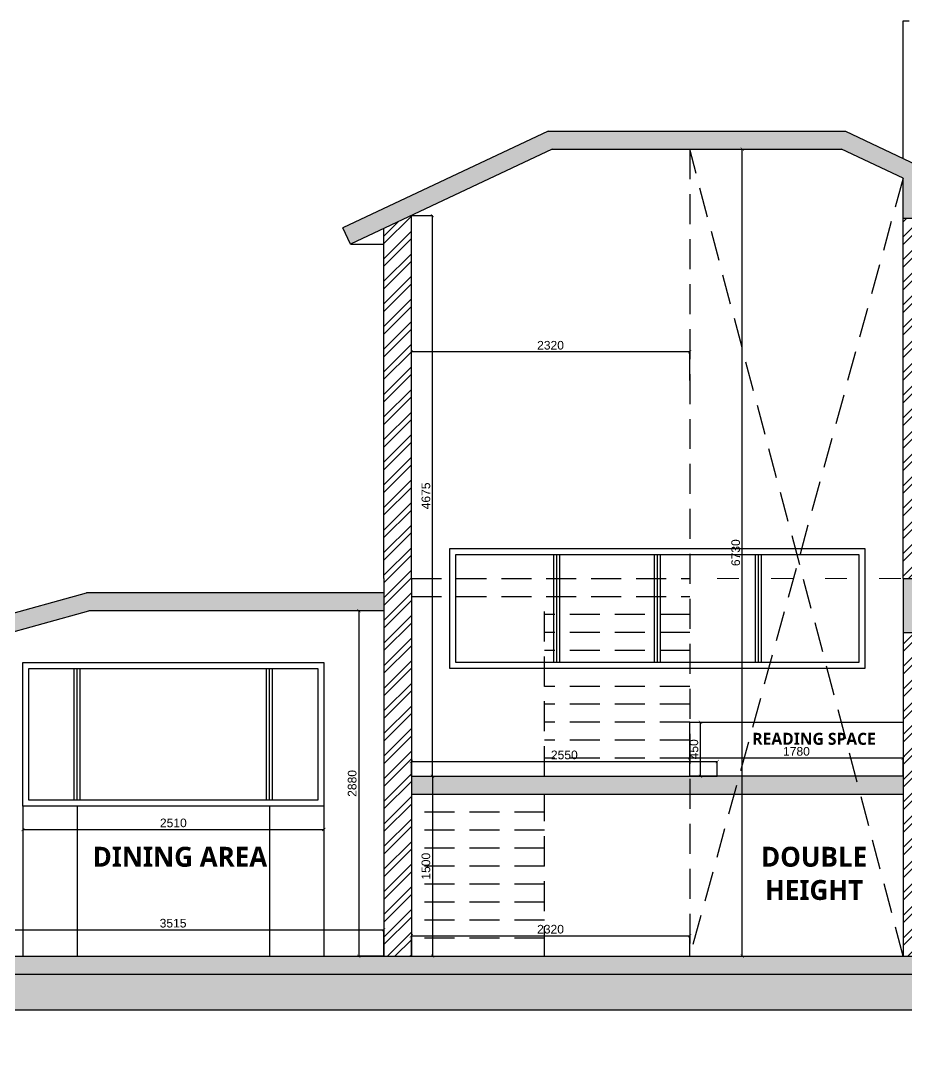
# Model space of a CAD drawing. Header units: millimetres. Extents: x 922141 to 965068, y 34629 to 256118.
# Drawn here: x 937738 to 945119, y 43839 to 52507 of the extents above; entities that cross this region are included whole.
import ezdxf

# ---------------------------------------------------------------- set-up
doc = ezdxf.new("R2010")
doc.units = ezdxf.units.MM
doc.header["$PDMODE"] = 35
doc.linetypes.add('ACAD_ISO03W100', pattern=[30, 12, -18])
doc.linetypes.add('DASHED2', pattern=[0.375, 0.25, -0.125])
doc.layers.get('0').update_dxf_attribs({"plot": 0})
doc.layers.get('Defpoints').update_dxf_attribs({"color": 6})
for name, color, linetype, lineweight in [('ABA_02_wall', 7, 'Continuous', 30), ('MCA__ LANDSCAPE', 136, 'Continuous', 5), ('MCA__ LAYOUT TESTO', 6, 'Continuous', 5)]:
    doc.layers.add(name, color=color, linetype=linetype, lineweight=lineweight)
for name, color, linetype in [('ABA_03_elevation 04', 8, 'Continuous'), ('ABA_03_lines dotted', 8, 'DASHED2'), ('ABA_08_glass', 142, 'Continuous'), ('ABA_09_ hatch rcc', 43, 'Continuous'), ('ABA_09_hatch misc', 253, 'Continuous'), ('MCA__ FACCIATA', 140, 'Continuous')]:
    doc.layers.add(name, color=color, linetype=linetype)
doc.styles.get("Standard").update_dxf_attribs({"font": 'arial.ttf'})
doc.dimstyles.new('ISO-25', dxfattribs={"dimtxt": 250, "dimasz": 20, "dimexe": 1.25, "dimexo": 0.625, "dimtad": 1, "dimdec": 1, "dimrnd": 5, "dimtxsty": 'Standard', "dimcen": 2.5, "dimadec": 0, "dimazin": 0, "dimtfac": 1, "dimtdec": 1, "dimtmove": 0, "dimatfit": 3, "dimfxl": 1, "dimarcsym": 0})

# ---------------------------------------------------------------- blocks, each defined once
blk = doc.blocks.new('_ArchTick')
at = {"color": 0, "linetype": 'ByBlock', "const_width": 0.15}
blk.add_lwpolyline([(-0.5, -0.5), (0.5, 0.5)], dxfattribs=at)
blk = doc.blocks.new('*D309')
at = {"layer": 'Defpoints', "color": 0, "transparency": 16777216}
for p in [(940993.9, 46206.8), (940993.9, 44706.8), (941170.1, 44706.8)]:
    blk.add_point(p, dxfattribs=at)
at = {"layer": 'MCA__ FACCIATA', "color": 0, "lineweight": -2, "transparency": 16777216}
for p, q in [((940994.5, 46206.8), (941171.3, 46206.8)), ((941170.1, 46206.8), (941170.1, 44706.8)), ((940994.5, 44706.8), (941171.3, 44706.8))]:
    blk.add_line(p, q, dxfattribs=at)
at = {"layer": 'MCA__ FACCIATA', "color": 0, "lineweight": -2, "transparency": 16777216, "xscale": 27, "yscale": 27, "zscale": 27}
for p, rotation in [((941170.1, 46206.8), 90), ((941170.1, 44706.8), 270)]:
    blk.add_blockref('_ArchTick', p, dxfattribs=dict(at, rotation=rotation))
at = {"layer": 'MCA__ FACCIATA', "color": 0, "lineweight": 0, "transparency": 16777216, "insert": (941115.3, 45456.8), "char_height": 72, "attachment_point": 5, "rotation": 90}
blk.add_mtext('1500', dxfattribs=at)
blk = doc.blocks.new('*D300')
at = {"layer": 'Defpoints', "color": 0, "transparency": 16777216}
for p in [(940993.9, 50882.8), (941170.1, 50882.8), (940993.9, 46206.8)]:
    blk.add_point(p, dxfattribs=at)
at = {"layer": 'MCA__ FACCIATA', "color": 0, "lineweight": -2, "transparency": 16777216}
for p, q in [((940994.5, 50882.8), (941171.3, 50882.8)), ((941170.1, 46206.8), (941170.1, 50882.8)), ((940994.5, 46206.8), (941171.3, 46206.8))]:
    blk.add_line(p, q, dxfattribs=at)
at = {"layer": 'MCA__ FACCIATA', "color": 0, "lineweight": -2, "transparency": 16777216, "xscale": 27, "yscale": 27, "zscale": 27}
for p, rotation in [((941170.1, 50882.8), 90), ((941170.1, 46206.8), 270)]:
    blk.add_blockref('_ArchTick', p, dxfattribs=dict(at, rotation=rotation))
at = {"layer": 'MCA__ FACCIATA', "color": 0, "lineweight": 0, "transparency": 16777216, "insert": (941115.3, 48544.8), "char_height": 72, "attachment_point": 5, "rotation": 90}
blk.add_mtext('4675', dxfattribs=at)
blk = doc.blocks.new('*D310')
at = {"layer": 'Defpoints', "color": 0, "transparency": 16777216}
for p in [(943313.9, 51436), (943752.4, 51436), (943313.9, 44706.8)]:
    blk.add_point(p, dxfattribs=at)
at = {"layer": 'MCA__ FACCIATA', "color": 0, "lineweight": -2, "transparency": 16777216}
for p, q in [((943314.5, 51436), (943753.6, 51436)), ((943752.4, 44706.8), (943752.4, 51436)), ((943314.5, 44706.8), (943753.6, 44706.8))]:
    blk.add_line(p, q, dxfattribs=at)
at = {"layer": 'MCA__ FACCIATA', "color": 0, "lineweight": -2, "transparency": 16777216, "xscale": 27, "yscale": 27, "zscale": 27}
for p, rotation in [((943752.4, 51436), 90), ((943752.4, 44706.8), 270)]:
    blk.add_blockref('_ArchTick', p, dxfattribs=dict(at, rotation=rotation))
at = {"layer": 'MCA__ FACCIATA', "color": 0, "lineweight": 0, "transparency": 16777216, "insert": (943697.6, 48071.4), "char_height": 72, "attachment_point": 5, "rotation": 90}
blk.add_mtext('6730', dxfattribs=at)
blk = doc.blocks.new('*D346')
at = {"layer": 'Defpoints', "color": 0, "transparency": 16777216}
for p in [(937755.2, 45956.8), (940263.9, 45956.8), (940263.9, 45762.7)]:
    blk.add_point(p, dxfattribs=at)
at = {"layer": 'MCA__ FACCIATA', "color": 0, "lineweight": -2, "transparency": 16777216}
for p, q in [((937755.2, 45956.2), (937755.2, 45761.5)), ((940263.9, 45956.2), (940263.9, 45761.5)), ((937755.2, 45762.7), (940263.9, 45762.7))]:
    blk.add_line(p, q, dxfattribs=at)
at = {"layer": 'MCA__ FACCIATA', "color": 0, "lineweight": -2, "transparency": 16777216, "xscale": 27, "yscale": 27, "zscale": 27, "rotation": 180}
blk.add_blockref('_ArchTick', (937755.2, 45762.7), dxfattribs=at)
at = {"layer": 'MCA__ FACCIATA', "color": 0, "lineweight": -2, "transparency": 16777216, "xscale": 27, "yscale": 27, "zscale": 27}
blk.add_blockref('_ArchTick', (940263.9, 45762.7), dxfattribs=at)
at = {"layer": 'MCA__ FACCIATA', "color": 0, "lineweight": 0, "transparency": 16777216, "insert": (939009.6, 45817.5), "char_height": 72, "attachment_point": 5}
blk.add_mtext('2510', dxfattribs=at)
blk = doc.blocks.new('*D347')
at = {"layer": 'Defpoints', "color": 0, "transparency": 16777216}
for p in [(940763.9, 44926.6), (937250.9, 44706.8), (940763.9, 44706.8)]:
    blk.add_point(p, dxfattribs=at)
at = {"layer": 'MCA__ FACCIATA', "color": 0, "lineweight": -2, "transparency": 16777216}
for p, q in [((937250.9, 44707.5), (937250.9, 44927.8)), ((937250.9, 44926.6), (940763.9, 44926.6)), ((940763.9, 44707.5), (940763.9, 44927.8))]:
    blk.add_line(p, q, dxfattribs=at)
at = {"layer": 'MCA__ FACCIATA', "color": 0, "lineweight": -2, "transparency": 16777216, "xscale": 27, "yscale": 27, "zscale": 27, "rotation": 180}
blk.add_blockref('_ArchTick', (937250.9, 44926.6), dxfattribs=at)
at = {"layer": 'MCA__ FACCIATA', "color": 0, "lineweight": -2, "transparency": 16777216, "xscale": 27, "yscale": 27, "zscale": 27}
blk.add_blockref('_ArchTick', (940763.9, 44926.6), dxfattribs=at)
at = {"layer": 'MCA__ FACCIATA', "color": 0, "lineweight": 0, "transparency": 16777216, "insert": (939007.4, 44981.3), "char_height": 72, "attachment_point": 5}
blk.add_mtext('3515', dxfattribs=at)
blk = doc.blocks.new('*D348')
at = {"layer": 'Defpoints', "color": 0, "transparency": 16777216}
for p in [(940763.9, 47587.6), (940555.3, 44706.8), (940763.9, 44706.8)]:
    blk.add_point(p, dxfattribs=at)
at = {"layer": 'MCA__ FACCIATA', "color": 0, "lineweight": -2, "transparency": 16777216}
for p, q in [((940763.3, 47587.6), (940554, 47587.6)), ((940555.3, 47587.6), (940555.3, 44706.8)), ((940763.3, 44706.8), (940554, 44706.8))]:
    blk.add_line(p, q, dxfattribs=at)
at = {"layer": 'MCA__ FACCIATA', "color": 0, "lineweight": -2, "transparency": 16777216, "xscale": 27, "yscale": 27, "zscale": 27}
for p, rotation in [((940555.3, 47587.6), 90), ((940555.3, 44706.8), 270)]:
    blk.add_blockref('_ArchTick', p, dxfattribs=dict(at, rotation=rotation))
at = {"layer": 'MCA__ FACCIATA', "color": 0, "lineweight": 0, "transparency": 16777216, "insert": (940500.5, 46147.2), "char_height": 72, "attachment_point": 5, "rotation": 90}
blk.add_mtext('2880', dxfattribs=at)
blk = doc.blocks.new('*D350')
at = {"layer": 'Defpoints', "color": 0, "transparency": 16777216}
for p in [(943313.9, 44876.4), (940993.9, 44706.8), (943313.9, 44706.8)]:
    blk.add_point(p, dxfattribs=at)
at = {"layer": 'MCA__ FACCIATA', "color": 0, "lineweight": -2, "transparency": 16777216}
for p, q in [((940993.9, 44707.5), (940993.9, 44877.6)), ((940993.9, 44876.4), (943313.9, 44876.4)), ((943313.9, 44707.5), (943313.9, 44877.6))]:
    blk.add_line(p, q, dxfattribs=at)
at = {"layer": 'MCA__ FACCIATA', "color": 0, "lineweight": -2, "transparency": 16777216, "xscale": 27, "yscale": 27, "zscale": 27, "rotation": 180}
blk.add_blockref('_ArchTick', (940993.9, 44876.4), dxfattribs=at)
at = {"layer": 'MCA__ FACCIATA', "color": 0, "lineweight": -2, "transparency": 16777216, "xscale": 27, "yscale": 27, "zscale": 27}
blk.add_blockref('_ArchTick', (943313.9, 44876.4), dxfattribs=at)
at = {"layer": 'MCA__ FACCIATA', "color": 0, "lineweight": 0, "transparency": 16777216, "insert": (942153.9, 44931.2), "char_height": 72, "attachment_point": 5}
blk.add_mtext('2320', dxfattribs=at)
blk = doc.blocks.new('*D351')
at = {"layer": 'Defpoints', "color": 0, "transparency": 16777216}
for p in [(945093.9, 46359.5), (943313.9, 46206.8), (945093.9, 46206.8)]:
    blk.add_point(p, dxfattribs=at)
at = {"layer": 'MCA__ FACCIATA', "color": 0, "lineweight": -2, "transparency": 16777216}
for p, q in [((943313.9, 46207.5), (943313.9, 46360.8)), ((943313.9, 46359.5), (945093.9, 46359.5)), ((945093.9, 46207.5), (945093.9, 46360.8))]:
    blk.add_line(p, q, dxfattribs=at)
at = {"layer": 'MCA__ FACCIATA', "color": 0, "lineweight": -2, "transparency": 16777216, "xscale": 27, "yscale": 27, "zscale": 27, "rotation": 180}
blk.add_blockref('_ArchTick', (943313.9, 46359.5), dxfattribs=at)
at = {"layer": 'MCA__ FACCIATA', "color": 0, "lineweight": -2, "transparency": 16777216, "xscale": 27, "yscale": 27, "zscale": 27}
blk.add_blockref('_ArchTick', (945093.9, 46359.5), dxfattribs=at)
at = {"layer": 'MCA__ FACCIATA', "color": 0, "lineweight": 0, "transparency": 16777216, "insert": (944203.9, 46414.3), "char_height": 72, "attachment_point": 5}
blk.add_mtext('1780', dxfattribs=at)
blk = doc.blocks.new('*D352')
at = {"layer": 'Defpoints', "color": 0, "transparency": 16777216}
for p in [(943313.9, 46656.8), (943404.3, 46656.8), (943313.9, 46206.8)]:
    blk.add_point(p, dxfattribs=at)
at = {"layer": 'MCA__ FACCIATA', "color": 0, "lineweight": -2, "transparency": 16777216}
for p, q in [((943314.5, 46656.8), (943405.5, 46656.8)), ((943404.3, 46206.8), (943404.3, 46656.8)), ((943314.5, 46206.8), (943405.5, 46206.8))]:
    blk.add_line(p, q, dxfattribs=at)
at = {"layer": 'MCA__ FACCIATA', "color": 0, "lineweight": -2, "transparency": 16777216, "xscale": 27, "yscale": 27, "zscale": 27}
for p, rotation in [((943404.3, 46656.8), 90), ((943404.3, 46206.8), 270)]:
    blk.add_blockref('_ArchTick', p, dxfattribs=dict(at, rotation=rotation))
at = {"layer": 'MCA__ FACCIATA', "color": 0, "lineweight": 0, "transparency": 16777216, "insert": (943349.5, 46431.8), "char_height": 72, "attachment_point": 5, "rotation": 90}
blk.add_mtext('450', dxfattribs=at)
blk = doc.blocks.new('*D366')
at = {"layer": 'Defpoints', "color": 0, "transparency": 16777216}
for p in [(943543.9, 46330), (940993.9, 46206.8), (943543.9, 46206.8)]:
    blk.add_point(p, dxfattribs=at)
at = {"layer": 'MCA__ FACCIATA', "color": 0, "lineweight": -2, "transparency": 16777216}
for p, q in [((940993.9, 46207.5), (940993.9, 46331.2)), ((940993.9, 46330), (943543.9, 46330)), ((943543.9, 46207.5), (943543.9, 46331.2))]:
    blk.add_line(p, q, dxfattribs=at)
at = {"layer": 'MCA__ FACCIATA', "color": 0, "lineweight": -2, "transparency": 16777216, "xscale": 27, "yscale": 27, "zscale": 27, "rotation": 180}
blk.add_blockref('_ArchTick', (940993.9, 46330), dxfattribs=at)
at = {"layer": 'MCA__ FACCIATA', "color": 0, "lineweight": -2, "transparency": 16777216, "xscale": 27, "yscale": 27, "zscale": 27}
blk.add_blockref('_ArchTick', (943543.9, 46330), dxfattribs=at)
at = {"layer": 'MCA__ FACCIATA', "color": 0, "lineweight": 0, "transparency": 16777216, "insert": (942268.9, 46384.7), "char_height": 72, "attachment_point": 5}
blk.add_mtext('2550', dxfattribs=at)
blk = doc.blocks.new('*D305')
at = {"layer": 'Defpoints', "color": 0, "transparency": 16777216}
for p in [(940993.9, 49745.8), (940993.9, 49506.8), (943313.9, 49506.8)]:
    blk.add_point(p, dxfattribs=at)
at = {"layer": 'MCA__ FACCIATA', "color": 0, "lineweight": -2, "transparency": 16777216}
for p, q in [((940993.9, 49507.5), (940993.9, 49747.1)), ((943313.9, 49745.8), (940993.9, 49745.8)), ((943313.9, 49507.5), (943313.9, 49747.1))]:
    blk.add_line(p, q, dxfattribs=at)
at = {"layer": 'MCA__ FACCIATA', "color": 0, "lineweight": -2, "transparency": 16777216, "xscale": 27, "yscale": 27, "zscale": 27}
for p, rotation in [((940993.9, 49745.8), 180.0000000000043), ((943313.9, 49745.8), 4.236611061969597e-12)]:
    blk.add_blockref('_ArchTick', p, dxfattribs=dict(at, rotation=rotation))
at = {"layer": 'MCA__ FACCIATA', "color": 0, "lineweight": 0, "transparency": 16777216, "insert": (942153.9, 49800.6), "char_height": 72, "attachment_point": 5}
blk.add_mtext('2320', dxfattribs=at)

msp = doc.modelspace()

# ---------------------------------------------------------------- hatches: boundary and pattern name
at = {"layer": 'ABA_09_ hatch rcc', "lineweight": 30, "true_color": 0xc7c8ca}
h = msp.add_hatch(color=9, dxfattribs=at)
h.dxf.hatch_style = 1
h.paths.add_polyline_path([(931509.29, 48102.34), (930529.29, 48102.34), (930529.29, 47927.41), (931279.29, 47927.41), (931279.29, 47652.34), (931509.29, 47652.34), (931509.29, 47802.34), (936210.92, 47802.34), (936210.92, 47652.34), (936360.92, 47652.34), (936360.92, 47952.34), (937020.92, 47952.34), (937020.92, 47652.34), (937250.92, 47652.34), (937250.92, 48102.34), (936210.92, 48102.34), (936210.92, 47952.34), (931509.29, 47952.34)])
h.paths.add_polyline_path([(938306.48, 47587.6), (940763.92, 47587.6), (940763.92, 47737.6), (938286.13, 47737.6), (937250.92, 47451.44), (937250.92, 47295.81)])
h.paths.add_polyline_path([(951867.97, 51306.83), (951867.97, 51131.9), (952790.79, 50578.2), (952867.97, 50706.83)])
h.paths.add_polyline_path([(928109.98, 44713.6), (928109.98, 44973.36), (927961.61, 44973.36), (927961.61, 44713.6)], flags=9)
h.paths.add_polyline_path([(932280.52, 46124.6), (932280.52, 46384.36), (932132.15, 46384.36), (932132.15, 46124.6)], flags=9)
h.paths.add_polyline_path([(933475.1, 48118.39), (933475.1, 48322.21), (933326.73, 48322.21), (933326.73, 48118.39)], flags=9)
h.paths.add_polyline_path([(933524.24, 44505.85), (933524.24, 44709.67), (933375.87, 44709.67), (933375.87, 44505.85)], flags=9)
h.paths.add_polyline_path([(934805.36, 45198.88), (934805.36, 45458.64), (934656.99, 45458.64), (934656.99, 45198.88)], flags=9)
h.paths.add_polyline_path([(934556.64, 45802.88), (934556.64, 46062.64), (934408.27, 46062.64), (934408.27, 45802.88)], flags=9)
h.paths.add_polyline_path([(941190.14, 45323.88), (941190.14, 45583.64), (941041.77, 45583.64), (941041.77, 45323.88)], flags=9)
h.paths.add_polyline_path([(941190.14, 48416.28), (941190.14, 48676.04), (941041.77, 48676.04), (941041.77, 48416.28)], flags=9)
h.paths.add_polyline_path([(943772.42, 47942.05), (943772.42, 48201.81), (943624.05, 48201.81), (943624.05, 47942.05)], flags=9)
h.paths.add_polyline_path([(945696, 49302.24), (945696, 49562), (945547.63, 49562), (945547.63, 49302.24)], flags=9)
h.paths.add_polyline_path([(949512.65, 47655.85), (949512.65, 47859.67), (949364.28, 47859.67), (949364.28, 47655.85)], flags=9)
h.paths.add_polyline_path([(951458.49, 48298.88), (951458.49, 48558.64), (951310.12, 48558.64), (951310.12, 48298.88)], flags=9)
h.paths.add_polyline_path([(951458.49, 49380.23), (951458.49, 49584.05), (951310.12, 49584.05), (951310.12, 49380.23)], flags=9)
h.paths.add_polyline_path([(951458.49, 50305.23), (951458.49, 50509.05), (951310.12, 50509.05), (951310.12, 50305.23)], flags=9)
h.paths.add_polyline_path([(951458.44, 50905.21), (951458.44, 51109.03), (951310.07, 51109.03), (951310.07, 50905.21)], flags=9)
h.paths.add_polyline_path([(954348.15, 48298.88), (954348.15, 48558.64), (954199.77, 48558.64), (954199.77, 48298.88)], flags=9)
h.paths.add_polyline_path([(949512.65, 47280.82), (949512.65, 47484.64), (949364.28, 47484.64), (949364.28, 47280.82)], flags=9)
h.paths.add_polyline_path([(954293.38, 47676.85), (954293.38, 47880.67), (954145.01, 47880.67), (954145.01, 47676.85)], flags=9)
h.paths.add_polyline_path([(952540.88, 45148.88), (952540.88, 45408.64), (952392.5, 45408.64), (952392.5, 45148.88)], flags=9)
h.paths.add_polyline_path([(952274.66, 45627.88), (952274.66, 45887.64), (952126.29, 45887.64), (952126.29, 45627.88)], flags=9)
h.paths.add_polyline_path([(931473.27, 48569.39), (931473.27, 48829.15), (931324.89, 48829.15), (931324.89, 48569.39)], flags=9)
h.paths.add_polyline_path([(948408.69, 48348.88), (948408.69, 48608.64), (948260.32, 48608.64), (948260.32, 48348.88)], flags=9)
h.paths.add_polyline_path([(948205.92, 48952.88), (948205.92, 49212.64), (948057.55, 49212.64), (948057.55, 48952.88)], flags=9)
h.paths.add_polyline_path([(951465.93, 52148.88), (951465.93, 52408.64), (951317.56, 52408.64), (951317.56, 52148.88)], flags=9)
h.paths.add_polyline_path([(945293.42, 51773.88), (945293.42, 52033.64), (945145.05, 52033.64), (945145.05, 51773.88)], flags=9)
h.paths.add_polyline_path([(931857.7, 44918.03), (932061.52, 44918.03), (932061.52, 45066.41), (931857.7, 45066.41)], flags=9)
h.paths.add_polyline_path([(932946.34, 44912.65), (933206.1, 44912.65), (933206.1, 45061.02), (932946.34, 45061.02)], flags=9)
h.paths.add_polyline_path([(935255.52, 44908.44), (935515.28, 44908.44), (935515.28, 45056.81), (935255.52, 45056.81)], flags=9)
h.paths.add_polyline_path([(935281.92, 45844.88), (935541.68, 45844.88), (935541.68, 45993.25), (935281.92, 45993.25)], flags=9)
h.paths.add_polyline_path([(938880.61, 45742.64), (939140.37, 45742.64), (939140.37, 45891.01), (938880.61, 45891.01)], flags=9)
h.paths.add_polyline_path([(938877.44, 44906.52), (939137.2, 44906.52), (939137.2, 45054.89), (938877.44, 45054.89)], flags=9)
h.paths.add_polyline_path([(940575.39, 46018.26), (940575.39, 46278.02), (940427.01, 46278.02), (940427.01, 46018.26)], flags=9)
h.paths.add_polyline_path([(936797.54, 46199.6), (936797.54, 46459.36), (936649.17, 46459.36), (936649.17, 46199.6)], flags=9)
h.paths.add_polyline_path([(942024.98, 44856.33), (942284.74, 44856.33), (942284.74, 45004.7), (942024.98, 45004.7)], flags=9)
h.paths.add_polyline_path([(944070.97, 46339.43), (944330.73, 46339.43), (944330.73, 46487.8), (944070.97, 46487.8)], flags=9)
h.paths.add_polyline_path([(943424.34, 46331.68), (943424.34, 46535.5), (943275.97, 46535.5), (943275.97, 46331.68)], flags=9)
h.paths.add_polyline_path([(947078.34, 44967.82), (947338.1, 44967.82), (947338.1, 45116.19), (947078.34, 45116.19)], flags=9)
h.paths.add_polyline_path([(950390.6, 44846.35), (950650.36, 44846.35), (950650.36, 44994.73), (950390.6, 44994.73)], flags=9)
h.paths.add_polyline_path([(952969.02, 44797.12), (953228.78, 44797.12), (953228.78, 44945.49), (952969.02, 44945.49)], flags=9)
h.paths.add_polyline_path([(951517.31, 45977.88), (951517.31, 46237.64), (951368.94, 46237.64), (951368.94, 45977.88)], flags=9)
h.paths.add_polyline_path([(954227.69, 46002.88), (954227.69, 46262.64), (954079.32, 46262.64), (954079.32, 46002.88)], flags=9)
h.paths.add_polyline_path([(947069.34, 45768.44), (947329.1, 45768.44), (947329.1, 45916.81), (947069.34, 45916.81)], flags=9)
h.paths.add_polyline_path([(952921.6, 45752.16), (953125.42, 45752.16), (953125.42, 45900.53), (952921.6, 45900.53)], flags=9)
h.paths.add_polyline_path([(933479.94, 46124.6), (933479.94, 46384.36), (933331.57, 46384.36), (933331.57, 46124.6)], flags=9)
h.paths.add_polyline_path([(947078.34, 48073.71), (947338.1, 48073.71), (947338.1, 48222.09), (947078.34, 48222.09)], flags=9)
h.paths.add_polyline_path([(950352.98, 47992.57), (950612.74, 47992.57), (950612.74, 48140.94), (950352.98, 48140.94)], flags=9)
h.paths.add_polyline_path([(953109.02, 48007.09), (953368.78, 48007.09), (953368.78, 48155.46), (953109.02, 48155.46)], flags=9)
h.paths.add_polyline_path([(949515.32, 49377.24), (949515.32, 49637), (949366.95, 49637), (949366.95, 49377.24)], flags=9)
h.paths.add_polyline_path([(950352.98, 51508.57), (950612.74, 51508.57), (950612.74, 51656.94), (950352.98, 51656.94)], flags=9)
h.paths.add_polyline_path([(946988.34, 51444.86), (947248.1, 51444.86), (947248.1, 51593.23), (946988.34, 51593.23)], flags=9)
h.paths.add_polyline_path([(942024.98, 46309.94), (942284.74, 46309.94), (942284.74, 46458.31), (942024.98, 46458.31)], flags=9)
h.paths.add_polyline_path([(942024.98, 49725.8), (942284.74, 49725.8), (942284.74, 49874.17), (942024.98, 49874.17)], flags=9)
h.paths.add_polyline_path([(947359.98, 48915.47), (947619.74, 48915.47), (947619.74, 49063.84), (947359.98, 49063.84)], flags=9)
h.paths.add_polyline_path([(931599.3, 45896.02), (931752.16, 45896.02), (931752.16, 46046.02), (931599.3, 46046.02)], flags=9)
h.paths.add_polyline_path([(935316.31, 46475.55), (935449.16, 46475.55), (935449.16, 46625.55), (935316.31, 46625.55)], flags=9)
h.paths.add_polyline_path([(951987.89, 49435.54), (952135.03, 49435.54), (952135.03, 49585.54), (951987.89, 49585.54)], flags=9)
h.paths.add_polyline_path([(933443.71, 47960.36), (933871.42, 47960.36), (933871.42, 48078.99), (933443.71, 48078.99)], flags=25)
h.paths.add_polyline_path([(947236.94, 51186.97), (947664.65, 51186.97), (947664.65, 51305.6), (947236.94, 51305.6)], flags=9)
h.paths.add_polyline_path([(943825.33, 46407.08), (944871.6, 46407.08), (944871.6, 46645.46), (943825.33, 46645.46)], flags=9)
h.paths.add_polyline_path([(952899.57, 47729.25), (953327.28, 47729.25), (953327.28, 47847.89), (952899.57, 47847.89)], flags=9)
h.paths.add_polyline_path([(961615.09, 47402.18), (961617.21, 49487.9), (961269.77, 49488.25), (961267.65, 47402.53)], flags=9)
h.paths.add_polyline_path([(961619.52, 41364.18), (961622.46, 44257.19), (961275.03, 44257.54), (961272.08, 41364.53)], flags=9)
h.paths.add_polyline_path([(960199.1, 41361.74), (960201.07, 43300.39), (959865.66, 43300.73), (959863.69, 41362.08)], flags=9)
h.paths.add_polyline_path([(959802.14, 41385.42), (959802.96, 42186.41), (959455.52, 42186.77), (959454.7, 41385.77)], flags=9)
h.paths.add_polyline_path([(959797.41, 49023.55), (959798.21, 49808.04), (959493.9, 49808.35), (959493.1, 49023.86)], flags=9)
h.paths.add_polyline_path([(962548.93, 35433.53), (962550.98, 37444.51), (961758.31, 37445.32), (961756.27, 35434.34)], flags=9)
h.paths.add_polyline_path([(959791.57, 47979.25), (959792.2, 48603.27), (959487.9, 48603.58), (959487.26, 47979.56)], flags=9)
h.paths.add_polyline_path([(939018.88, 42492.86), (943714.11, 42492.86), (943714.11, 43744.37), (939018.88, 43744.37)], flags=9)
h.paths.add_polyline_path([(959797.41, 47117.09), (959797.8, 47500.36), (959493.49, 47500.67), (959493.1, 47117.39)], flags=9)
h.paths.add_polyline_path([(960487.01, 35422.61), (960489.28, 37659.69), (959831.19, 37660.36), (959828.91, 35423.28)], flags=9)
h.paths.add_polyline_path([(946660.36, 51689.76), (947655.09, 51689.76), (947655.09, 52085.75), (946660.36, 52085.75)], flags=9)
h.paths.add_polyline_path([(950286.79, 47702.06), (950725.7, 47702.06), (950725.7, 47820.69), (950286.79, 47820.69)], flags=9)
h.paths.add_polyline_path([(952947.79, 44556.97), (953386.7, 44556.97), (953386.7, 44675.6), (952947.79, 44675.6)], flags=9)
h.paths.add_polyline_path([(932872.66, 44549.69), (933311.58, 44549.69), (933311.58, 44668.32), (932872.66, 44668.32)], flags=9)
h.paths.add_polyline_path([(956298.06, 44231.09), (957438.51, 44231.09), (957438.51, 44429.08), (956298.06, 44429.08)], flags=9)
h.paths.add_polyline_path([(956298.06, 51141.28), (957423.97, 51141.28), (957423.97, 51479.08), (956298.06, 51479.08)], flags=9)
h.paths.add_polyline_path([(956296.58, 49792.66), (957640.31, 49792.66), (957640.31, 50129.08), (956296.58, 50129.08)], flags=9)
h.paths.add_polyline_path([(956298.06, 47831.09), (957854.94, 47831.09), (957854.94, 48029.08), (956298.06, 48029.08)], flags=9)
h.paths.add_polyline_path([(956319.35, 46648.34), (957759.28, 46648.34), (957759.28, 46984.76), (956319.35, 46984.76)], flags=9)
h.paths.add_polyline_path([(956298.06, 44681.09), (957335.86, 44681.09), (957335.86, 44879.08), (956298.06, 44879.08)], flags=9)
h.paths.add_polyline_path([(952637.58, 48296.1), (953632.31, 48296.1), (953632.31, 48692.08), (952637.58, 48692.08)], flags=9)
h.paths.add_polyline_path([(950085.89, 48034.99), (950953.44, 48034.99), (950953.44, 48710.59), (950085.89, 48710.59)], flags=9)
h.paths.add_polyline_path([(945646.3, 48297.54), (948195.9, 48297.54), (948195.9, 48693.53), (945646.3, 48693.53)], flags=9)
h.paths.add_polyline_path([(933170.41, 48547.62), (934165.14, 48547.62), (934165.14, 48943.6), (933170.41, 48943.6)], flags=9)
h.paths.add_polyline_path([(952640.38, 45069.68), (953507.94, 45069.68), (953507.94, 45745.28), (952640.38, 45745.28)], flags=9)
h.paths.add_polyline_path([(949970.54, 45072.44), (951257.51, 45072.44), (951257.51, 45748.03), (949970.54, 45748.03)], flags=9)
h.paths.add_polyline_path([(946237.58, 45349.29), (948305.03, 45349.29), (948305.03, 45745.28), (946237.58, 45745.28)], flags=9)
h.paths.add_polyline_path([(943883.37, 45069.68), (944810.55, 45069.68), (944810.55, 45745.28), (943883.37, 45745.28)], flags=9)
h.paths.add_polyline_path([(938274.18, 45349.29), (939723.71, 45349.29), (939723.71, 45745.28), (938274.18, 45745.28)], flags=9)
h.paths.add_polyline_path([(933937.21, 45349.29), (936915.64, 45349.29), (936915.64, 45745.28), (933937.21, 45745.28)], flags=9)
h.paths.add_polyline_path([(932682.31, 45075.19), (933324.02, 45075.19), (933324.02, 45748.03), (932682.31, 45748.03)], flags=9)
h = msp.add_hatch(color=9, dxfattribs=at)
h.dxf.hatch_style = 1
h.paths.add_polyline_path([(942135.31, 51586), (940422.62, 50779.53), (940486.52, 50643.83), (942168.86, 51436), (944579.34, 51436), (945093.92, 51193.7), (945093.92, 50856.83), (945323.92, 50856.83), (945323.92, 51006.83), (949091.92, 51006.83), (949091.92, 50856.83), (949321.92, 50856.83), (949321.92, 51156.83), (951641.92, 51156.83), (951641.92, 50856.83), (951867.97, 50856.83), (951867.97, 51306.83), (949091.92, 51306.83), (949091.92, 51156.83), (945323.92, 51156.83), (945323.92, 51306.83), (945205.78, 51306.83), (944612.89, 51586)])
h = msp.add_hatch(color=9, dxfattribs=at)
h.dxf.hatch_style = 1
h.paths.add_polyline_path([(945323.92, 47706.83), (949091.92, 47706.83), (949091.92, 47406.83), (949321.92, 47406.83), (949321.92, 47506.83), (951717.97, 47506.83), (951717.97, 47406.83), (951867.97, 47406.83), (951867.97, 47556.83), (954427.97, 47556.83), (954427.97, 47406.83), (954657.97, 47406.83), (954657.97, 47856.83), (954427.97, 47856.83), (954427.97, 47706.83), (951867.97, 47706.83), (951867.97, 47856.83), (951641.92, 47856.83), (951641.92, 47656.83), (949321.92, 47656.83), (949321.92, 47856.83), (945093.92, 47856.83), (945093.92, 47406.83), (945323.92, 47406.83)])
h = msp.add_hatch(color=9, dxfattribs=at)
h.dxf.hatch_style = 1
h.paths.add_polyline_path([(943543.92, 46206.83), (940993.92, 46206.83), (940993.92, 46056.83), (943543.92, 46056.83)])
h = msp.add_hatch(color=9, dxfattribs=at)
h.dxf.hatch_style = 1
h.paths.add_polyline_path([(943543.92, 46206.83), (943543.92, 46056.83), (943866.5, 46056.83), (943902.34, 46206.83)])
h.paths.add_polyline_path([(943902.34, 46206.83), (943866.5, 46056.83), (944782.96, 46056.83), (944748.41, 46206.83)])
h.paths.add_polyline_path([(944782.96, 46056.83), (945093.92, 46056.83), (945093.92, 46206.83), (944748.41, 46206.83)])
h = msp.add_hatch(color=9, dxfattribs=at)
h.dxf.hatch_style = 1
h.paths.add_polyline_path([(932559.29, 44706.83), (931279.29, 44706.83), (931029.29, 44706.83), (931029.29, 44556.83), (932409.29, 44556.83), (932409.29, 44356.83), (932559.29, 44356.83), (933749.29, 44356.83), (933749.29, 44556.83), (951717.97, 44556.83), (951717.97, 44356.83), (954657.97, 44356.83), (954657.97, 44706.83), (954427.97, 44706.83), (954427.97, 44506.83), (951867.97, 44506.83), (951867.97, 44706.83), (933599.29, 44706.83), (933598.5, 44506.83), (932558.5, 44506.83)])
at = {"layer": 'ABA_09_hatch misc'}
h = msp.add_hatch(dxfattribs=at)
h.set_pattern_fill('ANSI32', color=256, scale=14)
h.set_pattern_definition([(45, (-559204.67, -305675.15), (-94.292689, 94.292689), []), (45, (-559141.8, -305675.15), (-94.292689, 94.292689), [])])
h.paths.add_polyline_path([(932409.29, 44706.83), (932559.29, 44706.83), (932559.29, 47802.34), (932409.29, 47802.34)])
h.paths.add_polyline_path([(933749.29, 47802.34), (933599.29, 47802.34), (933599.29, 44706.83), (933749.29, 44706.83)])
h.paths.add_polyline_path([(937020.92, 44706.83), (937250.92, 44706.83), (937250.92, 47652.34), (937020.92, 47652.34)])
h.paths.add_polyline_path([(940993.92, 50882.75), (940763.92, 50774.45), (940763.92, 44706.83), (940993.92, 44706.83)])
h.paths.add_polyline_path([(945093.92, 47856.83), (945323.92, 47856.83), (945323.92, 50856.83), (945093.92, 50856.83)])
h.paths.add_polyline_path([(945323.92, 47406.83), (945093.92, 47406.83), (945093.92, 44706.83), (945323.92, 44706.83)])
h.paths.add_polyline_path([(949321.92, 50856.83), (949091.92, 50856.83), (949091.92, 47856.83), (949321.92, 47856.83)])
h.paths.add_polyline_path([(949091.92, 44706.83), (949321.92, 44706.83), (949321.92, 47406.83), (949091.92, 47406.83)])
h.paths.add_polyline_path([(951641.92, 47856.83), (951867.97, 47856.83), (951867.97, 49006.83), (951641.92, 49006.83)])
h.paths.add_polyline_path([(951641.92, 49956.83), (951867.97, 49956.83), (951867.97, 50756.83), (951867.97, 50856.83), (951641.92, 50856.83), (951641.92, 50756.83)])
h.paths.add_polyline_path([(954427.97, 44706.83), (954657.97, 44706.83), (954657.97, 47406.83), (954427.97, 47406.83)])
h = msp.add_hatch(dxfattribs=at)
h.set_pattern_fill('AR-HBONE', color=256, scale=0.86)
h.set_pattern_definition([(45, (-559204.67, -305675.15), (0, 123.568324), [262.128, -87.376]), (135, (-559142.88, -305613.37), (1e-14, 123.568324), [262.128, -87.376])])
h.paths.add_polyline_path([(933749.29, 44556.83), (933748.5, 44356.83), (932409.29, 44356.83), (932409.29, 44556.83), (931029.29, 44556.83), (930779.29, 44556.83), (930779.29, 44406.83), (930529.29, 44406.83), (930529.29, 44256.83), (954657.97, 44256.83), (954657.97, 44356.83), (951717.97, 44356.83), (951717.97, 44556.83)])

# ---------------------------------------------------------------- linework, layer by layer
at = {"layer": 'ABA_02_wall'}
for p, q in [((942135.31, 51586), (940422.62, 50779.53)), ((942135.31, 51586), (944612.89, 51586)), ((942168.86, 51436), (940486.52, 50643.83)), ((942168.86, 51436), (944579.34, 51436)), ((940993.92, 47856.83), (940993.92, 50882.75)), ((945323.92, 50856.83), (945093.92, 50856.83)), ((940486.52, 50643.83), (940422.62, 50779.53)), ((940763.92, 47856.83), (940763.92, 50774.45)), ((940763.92, 47856.83), (940763.92, 44706.83)), ((940993.92, 47856.83), (940993.92, 44706.83)), ((945093.92, 47856.83), (945093.92, 44706.83)), ((945093.92, 47856.83), (949321.92, 47856.83)), ((937250.92, 47451.44), (938286.13, 47737.6)), ((940763.92, 47737.6), (938286.13, 47737.6)), ((937250.92, 47295.81), (938306.48, 47587.6)), ((940763.92, 47587.6), (938306.48, 47587.6)), ((945093.92, 47406.83), (945323.92, 47406.83)), ((940993.92, 46206.83), (943543.92, 46206.83)), ((940993.92, 46056.83), (945093.92, 46056.83)), ((933599.29, 44706.83), (951867.97, 44706.83)), ((933749.29, 44556.83), (951717.97, 44556.83)), ((957303.79, 44256.83), (926288.79, 44256.83))]:
    msp.add_line(p, q, dxfattribs=at)
for points in [[(944612.89, 51586), (945205.78, 51306.83), (945323.92, 51306.83), (945323.92, 51156.83), (949091.92, 51156.83)], [(945093.92, 47856.83), (945093.92, 51193.7), (944579.34, 51436)]]:
    msp.add_lwpolyline(points, dxfattribs=at)
msp.add_lwpolyline([(943313.92, 46656.83), (945093.92, 46656.83), (945093.92, 46206.83), (943313.92, 46206.83)], close=True, dxfattribs=at)
at = {"layer": 'ABA_03_elevation 04'}
for p, q in [((940486.52, 50643.83), (940763.92, 50643.83)), ((937755.2, 45956.83), (937755.2, 44706.83)), ((938207.47, 45956.83), (938207.47, 44706.83)), ((939811.64, 45956.83), (939811.64, 44706.83)), ((940263.92, 45956.83), (940263.92, 44706.83))]:
    msp.add_line(p, q, dxfattribs=at)
at = {"layer": 'ABA_03_lines dotted', "ltscale": 1000}
for p, q in [((945093.92, 44706.83), (943313.92, 51436)), ((943313.92, 51436), (943313.92, 44706.83)), ((945093.92, 51193.7), (943313.92, 44706.83)), ((940993.92, 47856.83), (943313.92, 47856.83)), ((940993.92, 47706.83), (943313.92, 47706.83)), ((942103.92, 46206.83), (942103.92, 47706.83)), ((943313.92, 47556.83), (942103.92, 47556.83)), ((943313.92, 47406.83), (942103.92, 47406.83)), ((943313.92, 47256.83), (942103.92, 47256.83)), ((943313.92, 47106.83), (942103.92, 47106.83)), ((943313.92, 46956.83), (942103.92, 46956.83)), ((943313.92, 46806.83), (942103.92, 46806.83)), ((943313.92, 46656.83), (942103.92, 46656.83)), ((943313.92, 46506.83), (942103.92, 46506.83)), ((943313.92, 46356.83), (942103.92, 46356.83)), ((942103.92, 44706.83), (942103.92, 46056.83)), ((942103.92, 45906.83), (940993.92, 45906.83)), ((942103.92, 45756.83), (940993.92, 45756.83)), ((942103.92, 45606.83), (940993.92, 45606.83)), ((942103.92, 45456.83), (940993.92, 45456.83)), ((942103.92, 45306.83), (940993.92, 45306.83)), ((942103.92, 45156.83), (940993.92, 45156.83)), ((942103.92, 45006.83), (940993.92, 45006.83)), ((942103.92, 44856.83), (940993.92, 44856.83))]:
    msp.add_line(p, q, dxfattribs=at)
at = {"layer": 'ABA_08_glass'}
for p, q in [((945093.92, 52506.83), (945143.92, 52506.83)), ((945093.92, 51359.5), (945093.92, 52506.83)), ((942178.92, 48056.83), (942178.92, 47156.83)), ((942203.92, 48056.83), (942203.92, 47156.83)), ((942228.92, 48056.83), (942228.92, 47156.83)), ((943018.92, 48056.83), (943018.92, 47156.83)), ((943043.92, 48056.83), (943043.92, 47156.83)), ((943068.92, 48056.83), (943068.92, 47156.83)), ((943858.92, 48056.83), (943858.92, 47156.83)), ((943883.92, 48056.83), (943883.92, 47156.83)), ((943908.92, 48056.83), (943908.92, 47156.83)), ((938182.47, 46006.83), (938182.47, 47106.83)), ((938207.47, 46006.83), (938207.47, 47106.83)), ((938232.47, 46006.83), (938232.47, 47106.83)), ((939786.64, 46006.83), (939786.64, 47106.83)), ((939811.64, 46006.83), (939811.64, 47106.83)), ((939836.64, 46006.83), (939836.64, 47106.83))]:
    msp.add_line(p, q, dxfattribs=at)
for points in [[(941313.92, 48106.83), (944773.92, 48106.83), (944773.92, 47106.83), (941313.92, 47106.83)], [(941363.92, 48056.83), (944723.92, 48056.83), (944723.92, 47156.83), (941363.92, 47156.83)], [(937755.2, 47156.83), (940263.92, 47156.83), (940263.92, 45956.83), (937755.2, 45956.83)], [(937805.2, 47106.83), (940213.92, 47106.83), (940213.92, 46006.83), (937805.2, 46006.83)]]:
    msp.add_lwpolyline(points, close=True, dxfattribs=at)
at = {"layer": 'MCA__ LANDSCAPE', "linetype": 'ACAD_ISO03W100', "ltscale": 15}
msp.add_line((943543.92, 47856.83), (957303.79, 47856.83), dxfattribs=at)

# ---------------------------------------------------------------- texts
at = {"layer": 'MCA__ LAYOUT TESTO', "color": 14, "attachment_point": 1}
for s, insert, char_height in [('\\pxqc;{\\fSegoe UI Light|b1|i0|c0|p34;READING SPACE}', (942562.93, 46569.29, 0), 100), ('{\\fSegoe UI Light|b1|i0|c0|p34;DINING AREA}', (938336.39, 45618.74, 0), 166.1133), ('\\pxqc;{\\fSegoe UI Light|b1|i0|c0|p34;DOUBLE\\PHEIGHT}', (942562.93, 45618.74, 0), 166.1133)]:
    msp.add_mtext_dynamic_manual_height_columns(s, width=3575.625, gutter_width=1, heights=[0], dxfattribs=dict(at, insert=insert, char_height=char_height))

# ---------------------------------------------------------------- dimensions: what is measured, and where the dimension line sits
at = {"layer": 'MCA__ FACCIATA', "color": 252, "lineweight": 0, "true_color": 0x939598}
for p1, p2, distance, picture, middle in [((943313.92, 44706.83), (943313.92, 51436), -438.46, '*D310', (943697.6, 48071.42)), ((943313.92, 49506.83), (940993.92, 49506.83), -239.01, '*D305', (942153.92, 49800.63)), ((940763.92, 47587.6), (940763.92, 44706.83), -208.63, '*D348', (940500.54, 46147.21)), ((943313.92, 46206.83), (943313.92, 46656.83), -90.33, '*D352', (943349.49, 46431.83)), ((943313.92, 46206.83), (945093.92, 46206.83), 152.69, '*D351', (944203.92, 46414.28)), ((940993.92, 46206.83), (943543.92, 46206.83), 123.16, '*D366', (942268.92, 46384.74)), ((940993.92, 46206.83), (940993.92, 44706.83), 176.13, '*D309', (941115.3, 45456.83)), ((937755.2, 45956.83), (940263.92, 45956.83), -194.1, '*D346', (939009.56, 45817.49)), ((937250.92, 44706.83), (940763.92, 44706.83), 219.74, '*D347', (939007.42, 44981.35)), ((940993.92, 44706.83), (943313.92, 44706.83), 169.55, '*D350', (942153.92, 44931.16))]:
    dim = msp.add_aligned_dim(p1=p1, p2=p2, distance=distance, dimstyle='ISO-25', override={"dimtxt": 72, "dimasz": 27, "dimgap": 18, "dimtad": 3, "dimblk1": 'ArchTick', "dimblk2": 'ArchTick', "dimsah": 1}, dxfattribs=at)
    dim.commit()
    dim.dimension.update_dxf_attribs({"geometry": picture, "text_midpoint": middle})
dim = msp.add_linear_dim(base=(941170.06, 50882.75), p1=(940993.92, 46206.83), p2=(940993.92, 50882.75), angle=90, dimstyle='ISO-25', override={"dimtxt": 72, "dimasz": 27, "dimgap": 18, "dimtad": 3, "dimblk1": 'ArchTick', "dimblk2": 'ArchTick', "dimsah": 1}, dxfattribs=at)
dim.commit()
dim.dimension.update_dxf_attribs({"geometry": '*D300', "text_midpoint": (941115.3, 48544.79)})

doc.saveas('drawing.dxf')
